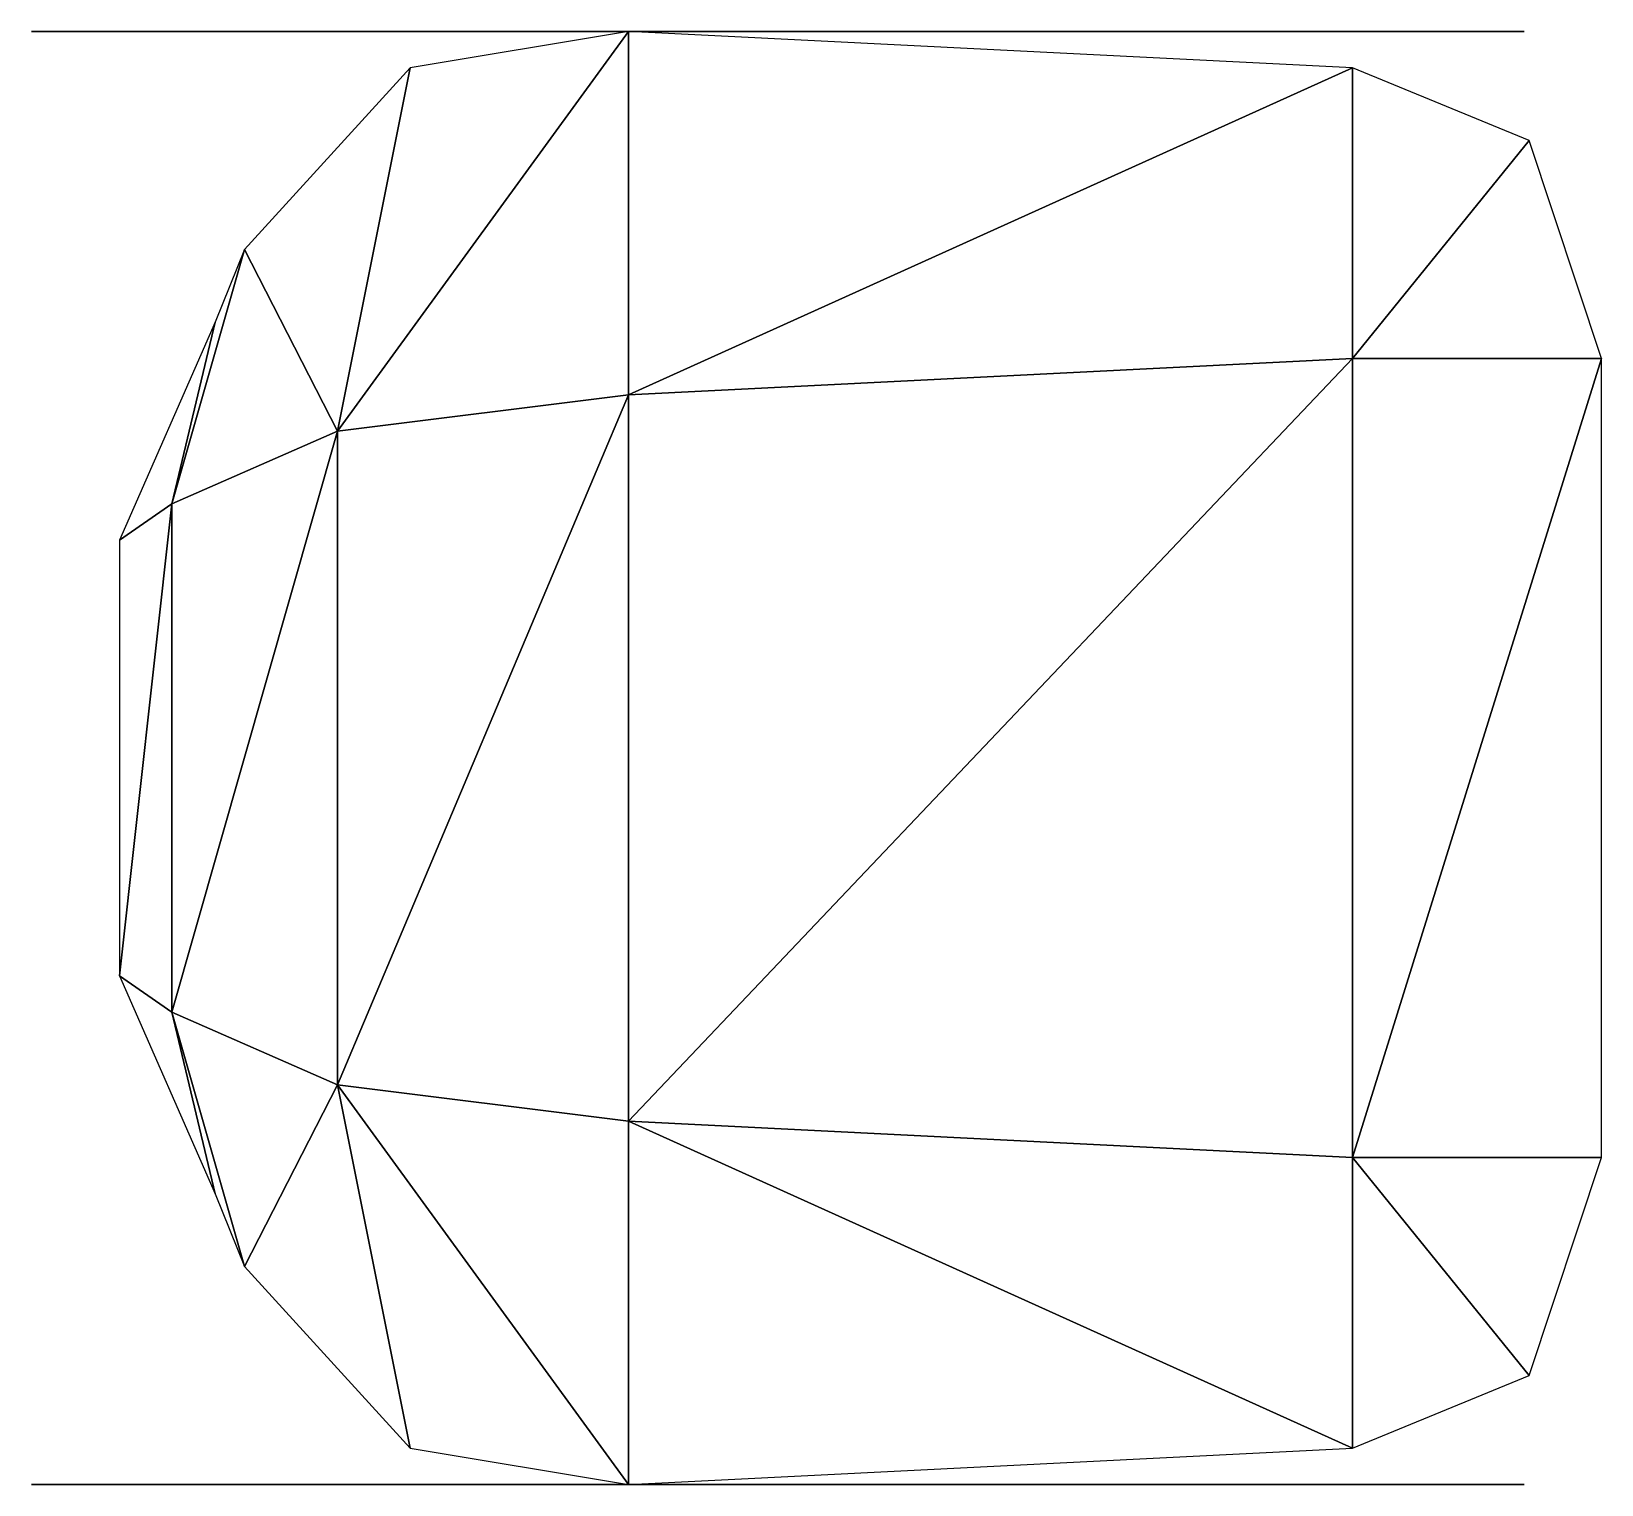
# Model space of a CAD drawing. Extents: x -0.495 to -0.001, y -0.229 to 0.229.
import ezdxf

# ---------------------------------------------------------------- set-up
doc = ezdxf.new("R2010")
doc.units = 0
doc.header["$LTSCALE"] = 2
doc.layers.get('0').update_dxf_attribs({"linetype": 'CONTINUOUS'})

msp = doc.modelspace()

# ---------------------------------------------------------------- meshes
at = {"color": 7, "linetype": 'BYBLOCK'}
mesh = msp.add_polyface(dxfattribs=at)
corners = [(-0.2286, 0.2286, 0.4191), (-0.0254, 0.2286), (-0.254, 0.2286, 0.4191), (-0.0508, 0.2286), (-0.2794, 0.2286, 0.4191), (-0.4953, 0.2286), (-0.4699, 0.2286), (-0.30702, 0.2286, 0.31663), (-0.20542, 0.2286, 0.31663), (-0.31972, 0.2286, 0.29123), (-0.19272, 0.2286, 0.29123), (-0.30702, -0.2286, 0.31663), (-0.20542, -0.2286, 0.31663), (-0.31972, -0.2286, 0.29123), (-0.19272, -0.2286, 0.29123), (-0.2794, -0.2286, 0.4191), (-0.254, -0.2286, 0.4191), (-0.4953, -0.2286), (-0.4699, -0.2286), (-0.2286, -0.2286, 0.4191), (-0.0254, -0.2286), (-0.0508, -0.2286)]
mesh.append_faces([[corners[k] for k in face] for face in [(0, 1, 2), (3, 2, 1), (4, 2, 5), (6, 5, 2), (7, 8, 9), (10, 9, 8), (11, 12, 13), (14, 13, 12), (15, 16, 17), (18, 17, 16), (19, 20, 16), (21, 16, 20)]], dxfattribs={"vtx1": -1, "color": 7})
at = {"color": 0, "linetype": 'BYBLOCK'}
mesh = msp.add_polyface(dxfattribs=at)
corners = [(-0.46755, 0.06858, 0.78416), (-0.46755, -0.06858, 0.78416), (-0.45106, 0.08001, 0.69741), (-0.45106, -0.08001, 0.69741), (-0.4282, 0.16002, 0.69741), (-0.43746, 0.13716, 0.74977), (-0.43746, -0.13716, 0.74977), (-0.4282, -0.16002, 0.69741), (-0.39897, -0.10287, 0.49889), (-0.37611, -0.21717, 0.52175), (-0.37611, 0.21717, 0.52175), (-0.39897, 0.10287, 0.49889), (-0.30734, 0.1143, 0.38735), (-0.30734, -0.1143, 0.38735), (-0.30734, 0.2286, 0.43307), (-0.30734, -0.2286, 0.43307), (-0.07943, -0.12573, 0.39543), (-0.07943, -0.21717, 0.41829), (-0.07943, 0.21717, 0.41829), (-0.07943, 0.12573, 0.39543), (-0.00103, -0.12573, 0.37301), (-0.02381, -0.19431, 0.38246), (-0.02381, 0.19431, 0.38246), (-0.00103, 0.12573, 0.37301)]
mesh.append_faces([[corners[k] for k in face] for face in [(2, 5, 0), (3, 6, 7), (8, 7, 9), (11, 4, 2), (14, 11, 12), (15, 8, 9), (17, 13, 15), (18, 12, 19), (21, 16, 17), (22, 19, 23)]], dxfattribs={"vtx0": -1, "color": 0})
mesh.append_faces([[corners[k] for k in face] for face in [(0, 1, 2), (3, 2, 1), (4, 5, 2), (1, 6, 3), (3, 7, 8), (10, 4, 11), (2, 3, 11), (8, 11, 3), (11, 8, 12), (13, 12, 8), (10, 11, 14), (13, 8, 15), (16, 13, 17), (14, 12, 18), (12, 13, 19), (16, 19, 13), (20, 16, 21), (18, 19, 22), (19, 16, 23), (20, 23, 16)]], dxfattribs={"vtx1": -1, "color": 0})

doc.saveas('drawing.dxf')
